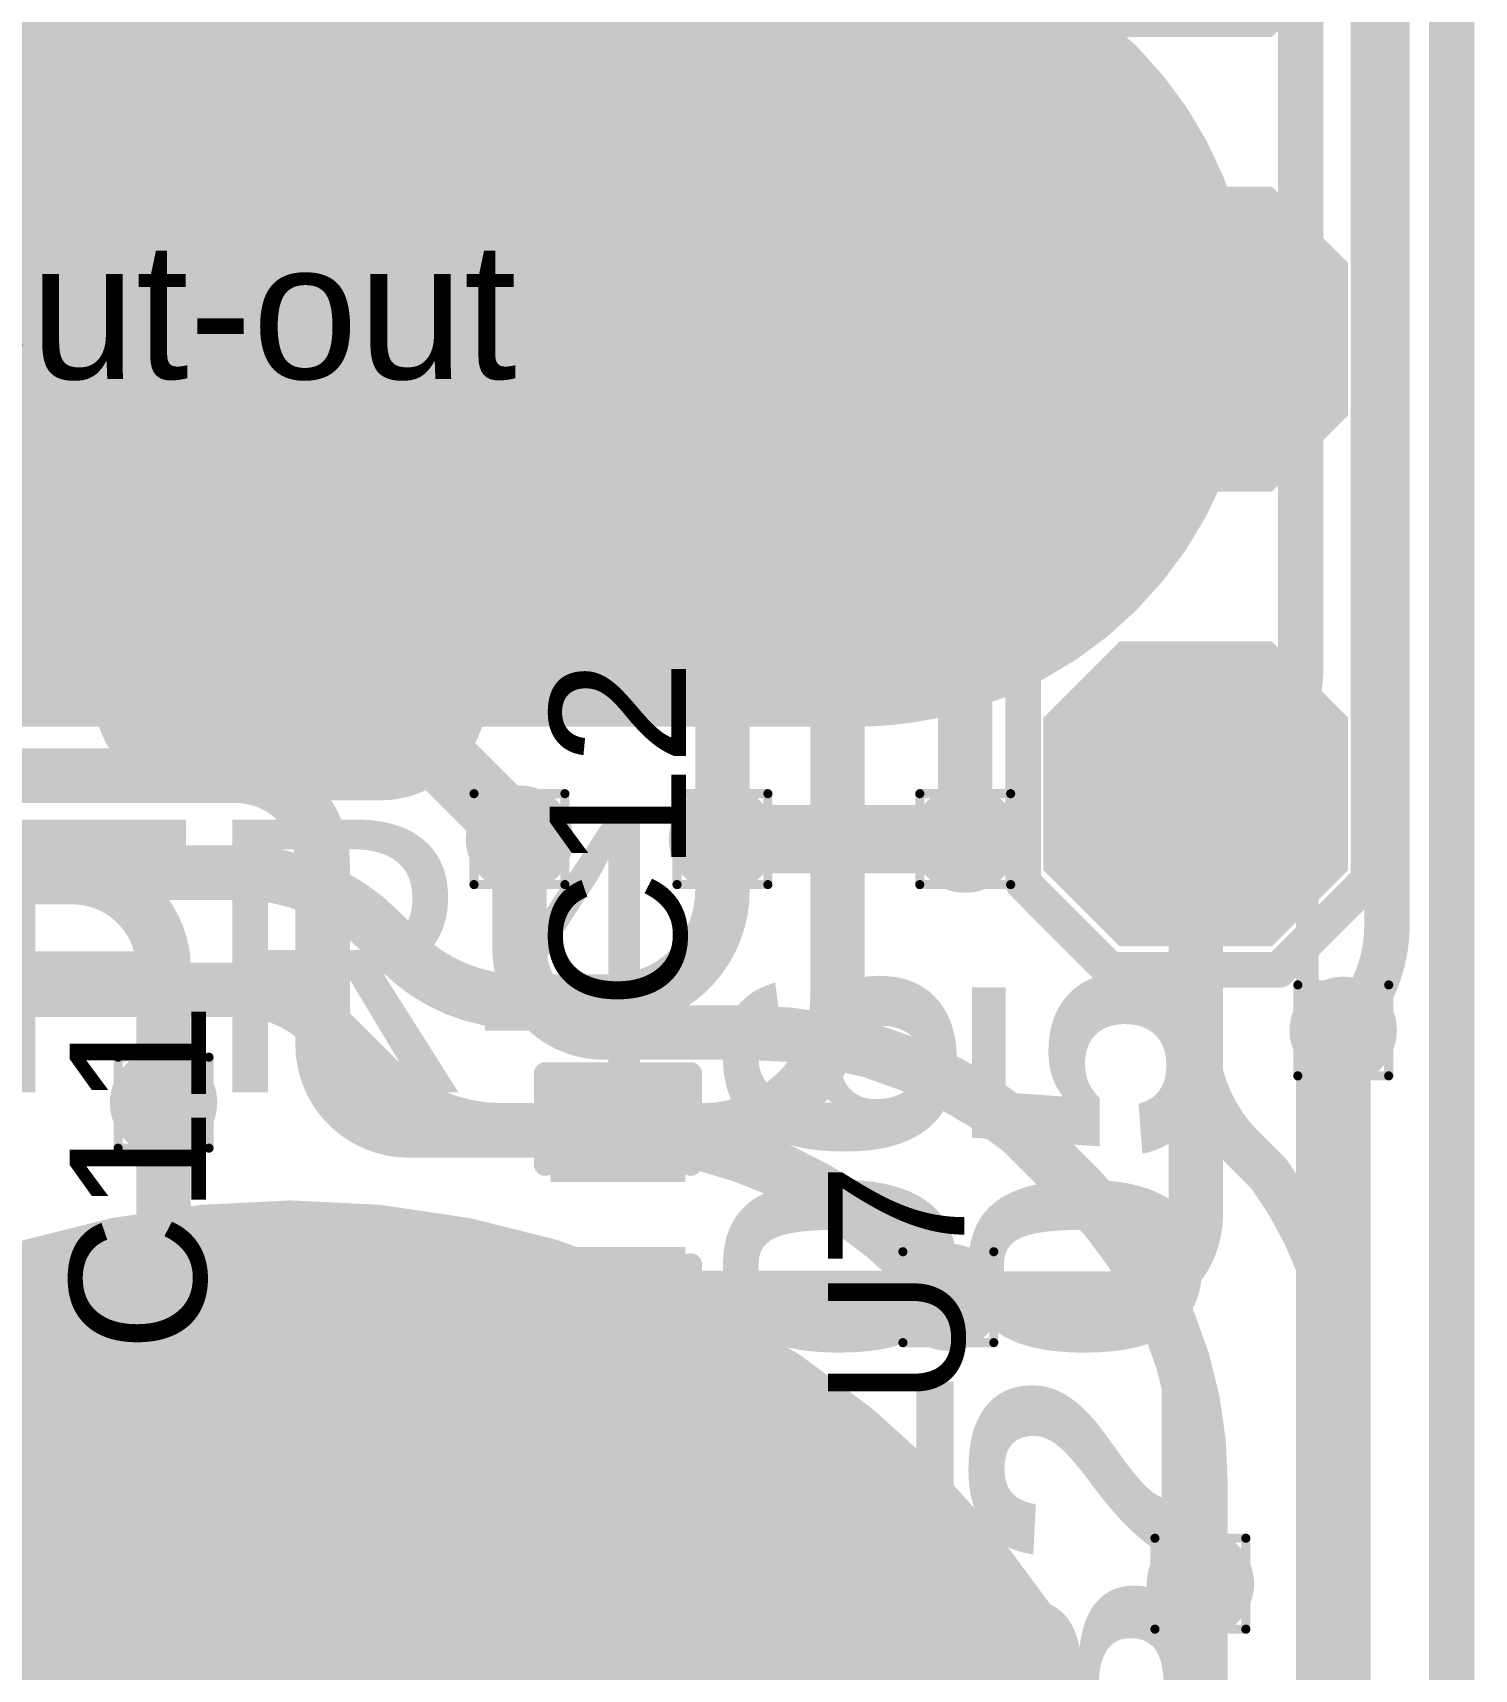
# Model space of a CAD drawing. Header units: inches. Extents: x -17 to 443, y -40 to 218.
# Drawn here: x 184.2 to 192.26, y 6.11 to 15.25 of the extents above; entities that cross this region are included whole.
import ezdxf

# ---------------------------------------------------------------- set-up
doc = ezdxf.new("R2010")
doc.units = ezdxf.units.IN
for name, color, linetype in [('Board Outline', 216, 'Continuous'), ('Bottom Layer', 5, 'Continuous'), ('Bottom Overlay', 54, 'Continuous'), ('Bottom Paste', 16, 'Continuous'), ('Bottom Solder', 6, 'Continuous'), ('Drill Drawing', 1, 'Continuous'), ('Fabrication', 76, 'Continuous'), ('Top Layer', 1, 'Continuous'), ('Top Overlay', 2, 'Continuous'), ('Top Paste', 8, 'Continuous'), ('Top Solder', 216, 'Continuous'), ('Via Holes', 16, 'Continuous')]:
    doc.layers.add(name, color=color, linetype=linetype)
doc.styles.add('Arial', font='', dxfattribs={"height": 0.2})
doc.styles.add('Arial Black_Bold', font='', dxfattribs={"height": 0.2})
doc.styles.get('Arial').set_extended_font_data('Arial')
doc.styles.get('Arial Black_Bold').set_extended_font_data('Arial Black', bold=True)

# ---------------------------------------------------------------- blocks, each defined once
blk = doc.blocks.new('SEMG_PAD_B_22')
at = {"layer": 'Bottom Layer'}
h = blk.add_hatch(color=5, dxfattribs=at)
edge = h.paths.add_edge_path()
edge.add_arc((0, 9.9872), 5, 0, 360)
h = blk.add_hatch(color=5, dxfattribs=at)
edge = h.paths.add_edge_path()
edge.add_arc((-3.15, 0.0128), 2.1, 90, 270)
edge.add_line((-3.15, -2.0872), (3.15, -2.0872))
edge.add_arc((3.15, 0.0128), 2.1, 270, 450)
edge.add_line((3.15, 2.1128), (-3.15, 2.1128))
at = {"layer": 'Bottom Paste'}
h = blk.add_hatch(color=16, dxfattribs=at)
edge = h.paths.add_edge_path()
edge.add_arc((0, 9.9872), 5, 0, 360)
h = blk.add_hatch(color=16, dxfattribs=at)
edge = h.paths.add_edge_path()
edge.add_arc((-3.15, 0.0128), 2.1, 90, 270)
edge.add_line((-3.15, -2.0872), (3.15, -2.0872))
edge.add_arc((3.15, 0.0128), 2.1, 270, 450)
edge.add_line((3.15, 2.1128), (-3.15, 2.1128))
at = {"layer": 'Bottom Solder'}
h = blk.add_hatch(color=6, dxfattribs=at)
edge = h.paths.add_edge_path()
edge.add_arc((0, 9.9872), 5.1016, 0, 360)
h = blk.add_hatch(color=6, dxfattribs=at)
edge = h.paths.add_edge_path()
edge.add_arc((-3.15, 0.0128), 2.2016, 90, 270)
edge.add_line((-3.15, -2.1888), (3.15, -2.1888))
edge.add_arc((3.15, 0.0128), 2.2016, 270, 450)
edge.add_line((3.15, 2.2144), (-3.15, 2.2144))
at = {"layer": 'Bottom Overlay', "const_width": 0.127}
blk.add_lwpolyline([(-5.6832, 10.9657), (-5.6832, -10.9657)], dxfattribs=at)
blk = doc.blocks.new('T____P____SMD_3_P____24')
at = {"layer": 'Top Layer'}
h = blk.add_hatch(color=1, dxfattribs=at)
edge = h.paths.add_edge_path()
edge.add_arc((-0.5, 3.04), 0.5, 90, 180)
edge.add_line((-1, 3.04), (-1, 2.04))
edge.add_arc((-0.5, 2.04), 0.5, 180, 270)
edge.add_line((-0.5, 1.54), (0.5, 1.54))
edge.add_arc((0.5, 2.04), 0.5, 270, 360)
edge.add_line((1, 2.04), (1, 3.04))
edge.add_arc((0.5, 3.04), 0.5, 0, 90)
edge.add_line((0.5, 3.54), (-0.5, 3.54))
h = blk.add_hatch(color=1, dxfattribs=at)
edge = h.paths.add_edge_path()
edge.add_arc((-1, 0), 1, 90, 270)
edge.add_line((-1, -1), (1, -1))
edge.add_arc((1, 0), 1, 270, 450)
edge.add_line((1, 1), (-1, 1))
h = blk.add_hatch(color=1, dxfattribs=at)
edge = h.paths.add_edge_path()
edge.add_arc((-0.5, -2.04), 0.5, 90, 180)
edge.add_line((-1, -2.04), (-1, -3.04))
edge.add_arc((-0.5, -3.04), 0.5, 180, 270)
edge.add_line((-0.5, -3.54), (0.5, -3.54))
edge.add_arc((0.5, -3.04), 0.5, 270, 360)
edge.add_line((1, -3.04), (1, -2.04))
edge.add_arc((0.5, -2.04), 0.5, 0, 90)
edge.add_line((0.5, -1.54), (-0.5, -1.54))
at = {"layer": 'Top Paste'}
h = blk.add_hatch(color=8, dxfattribs=at)
edge = h.paths.add_edge_path()
edge.add_arc((-0.5, 3.04), 0.5, 90, 180)
edge.add_line((-1, 3.04), (-1, 2.04))
edge.add_arc((-0.5, 2.04), 0.5, 180, 270)
edge.add_line((-0.5, 1.54), (0.5, 1.54))
edge.add_arc((0.5, 2.04), 0.5, 270, 360)
edge.add_line((1, 2.04), (1, 3.04))
edge.add_arc((0.5, 3.04), 0.5, 0, 90)
edge.add_line((0.5, 3.54), (-0.5, 3.54))
h = blk.add_hatch(color=8, dxfattribs=at)
edge = h.paths.add_edge_path()
edge.add_arc((-1, 0), 1, 90, 270)
edge.add_line((-1, -1), (1, -1))
edge.add_arc((1, 0), 1, 270, 450)
edge.add_line((1, 1), (-1, 1))
h = blk.add_hatch(color=8, dxfattribs=at)
edge = h.paths.add_edge_path()
edge.add_arc((-0.5, -2.04), 0.5, 90, 180)
edge.add_line((-1, -2.04), (-1, -3.04))
edge.add_arc((-0.5, -3.04), 0.5, 180, 270)
edge.add_line((-0.5, -3.54), (0.5, -3.54))
edge.add_arc((0.5, -3.04), 0.5, 270, 360)
edge.add_line((1, -3.04), (1, -2.04))
edge.add_arc((0.5, -2.04), 0.5, 0, 90)
edge.add_line((0.5, -1.54), (-0.5, -1.54))
at = {"layer": 'Top Solder'}
h = blk.add_hatch(color=216, dxfattribs=at)
edge = h.paths.add_edge_path()
edge.add_arc((-0.5, 3.04), 0.6016, 90, 180)
edge.add_line((-1.1016, 3.04), (-1.1016, 2.04))
edge.add_arc((-0.5, 2.04), 0.6016, 180, 270)
edge.add_line((-0.5, 1.4384), (0.5, 1.4384))
edge.add_arc((0.5, 2.04), 0.6016, 270, 360)
edge.add_line((1.1016, 2.04), (1.1016, 3.04))
edge.add_arc((0.5, 3.04), 0.6016, 0, 90)
edge.add_line((0.5, 3.6416), (-0.5, 3.6416))
h = blk.add_hatch(color=216, dxfattribs=at)
edge = h.paths.add_edge_path()
edge.add_arc((-1, 0), 1.1016, 90, 270)
edge.add_line((-1, -1.1016), (1, -1.1016))
edge.add_arc((1, 0), 1.1016, 270, 450)
edge.add_line((1, 1.1016), (-1, 1.1016))
h = blk.add_hatch(color=216, dxfattribs=at)
edge = h.paths.add_edge_path()
edge.add_arc((-0.5, -2.04), 0.6016, 90, 180)
edge.add_line((-1.1016, -2.04), (-1.1016, -3.04))
edge.add_arc((-0.5, -3.04), 0.6016, 180, 270)
edge.add_line((-0.5, -3.6416), (0.5, -3.6416))
edge.add_arc((0.5, -3.04), 0.6016, 270, 360)
edge.add_line((1.1016, -3.04), (1.1016, -2.04))
edge.add_arc((0.5, -2.04), 0.6016, 0, 90)
edge.add_line((0.5, -1.4384), (-0.5, -1.4384))
blk = doc.blocks.new('SOIC_8_82')
at = {"layer": 'Top Layer'}
for points in [[(-1.925, 2.205), (-1.925, 1.605), (-3.475, 1.605), (-3.475, 2.205)], [(3.475, 2.205), (3.475, 1.605), (1.925, 1.605), (1.925, 2.205)], [(-1.925, 0.935), (-1.925, 0.335), (-3.475, 0.335), (-3.475, 0.935)], [(3.475, 0.935), (3.475, 0.335), (1.925, 0.335), (1.925, 0.935)], [(-1.925, -0.335), (-1.925, -0.935), (-3.475, -0.935), (-3.475, -0.335)], [(3.475, -0.335), (3.475, -0.935), (1.925, -0.935), (1.925, -0.335)], [(-1.925, -1.605), (-1.925, -2.205), (-3.475, -2.205), (-3.475, -1.605)], [(3.475, -1.605), (3.475, -2.205), (1.925, -2.205), (1.925, -1.605)]]:
    blk.add_hatch(color=1, dxfattribs=at).paths.add_polyline_path(points)
at = {"layer": 'Top Overlay'}
blk.add_hatch(color=2, dxfattribs=at).paths.add_polyline_path([(-1.8288, 1.5748), (-1.4986, 1.5748), (-1.4986, 2.2352), (-1.8288, 2.2352)])
at = {"layer": 'Top Paste'}
for points in [[(-1.925, 2.205), (-1.925, 1.605), (-3.475, 1.605), (-3.475, 2.205)], [(3.475, 2.205), (3.475, 1.605), (1.925, 1.605), (1.925, 2.205)], [(-1.925, 0.935), (-1.925, 0.335), (-3.475, 0.335), (-3.475, 0.935)], [(3.475, 0.935), (3.475, 0.335), (1.925, 0.335), (1.925, 0.935)], [(-1.925, -0.335), (-1.925, -0.935), (-3.475, -0.935), (-3.475, -0.335)], [(3.475, -0.335), (3.475, -0.935), (1.925, -0.935), (1.925, -0.335)], [(-1.925, -1.605), (-1.925, -2.205), (-3.475, -2.205), (-3.475, -1.605)], [(3.475, -1.605), (3.475, -2.205), (1.925, -2.205), (1.925, -1.605)]]:
    blk.add_hatch(color=8, dxfattribs=at).paths.add_polyline_path(points)
at = {"layer": 'Top Solder'}
for points in [[(-1.8234, 2.3066), (-1.8234, 1.5034), (-3.5766, 1.5034), (-3.5766, 2.3066)], [(3.5766, 2.3066), (3.5766, 1.5034), (1.8234, 1.5034), (1.8234, 2.3066)], [(-1.8234, 1.0366), (-1.8234, 0.2334), (-3.5766, 0.2334), (-3.5766, 1.0366)], [(3.5766, 1.0366), (3.5766, 0.2334), (1.8234, 0.2334), (1.8234, 1.0366)], [(-1.8234, -0.2334), (-1.8234, -1.0366), (-3.5766, -1.0366), (-3.5766, -0.2334)], [(3.5766, -0.2334), (3.5766, -1.0366), (1.8234, -1.0366), (1.8234, -0.2334)], [(-1.8234, -1.5034), (-1.8234, -2.3066), (-3.5766, -2.3066), (-3.5766, -1.5034)], [(3.5766, -1.5034), (3.5766, -2.3066), (1.8234, -2.3066), (1.8234, -1.5034)]]:
    blk.add_hatch(color=216, dxfattribs=at).paths.add_polyline_path(points)
at = {"layer": 'Top Overlay', "const_width": 0.127}
for points in [[(-1.9906, 2.4892), (-1.9906, 2.3114)], [(-1.9906, 2.4892), (1.9906, 2.4892)], [(1.9906, 2.4892), (1.9906, 2.3114)], [(-3.7592, 2.032), (-3.6322, 1.905)], [(-3.7592, 2.032), (-3.7592, 1.778)], [(-3.6322, 1.905), (-3.7592, 1.778)], [(-1.9906, -2.3114), (-1.9906, -2.4892)], [(1.9906, -2.3114), (1.9906, -2.4892)], [(1.9906, -2.4892), (-1.9906, -2.4892)]]:
    blk.add_lwpolyline(points, dxfattribs=at)
at = {"layer": 'Top Overlay', "const_width": 0.0635}
for points in [[(-2.0223, 2.4892, 1), (-1.9588, 2.4892, 1)], [(-2.0223, 2.4892, 1), (-1.9588, 2.4892, 1)], [(1.9588, 2.4892, 1), (2.0223, 2.4892, 1)], [(1.9588, 2.4892, 1), (2.0223, 2.4892, 1)], [(-2.0223, 2.3114, 1), (-1.9588, 2.3114, 1)], [(1.9588, 2.3114, 1), (2.0223, 2.3114, 1)], [(-3.791, 2.032, 1), (-3.7275, 2.032, 1)], [(-3.791, 2.032, 1), (-3.7275, 2.032, 1)], [(-3.6639, 1.905, 1), (-3.6004, 1.905, 1)], [(-3.6639, 1.905, 1), (-3.6004, 1.905, 1)], [(-3.791, 1.778, 1), (-3.7275, 1.778, 1)], [(-3.791, 1.778, 1), (-3.7275, 1.778, 1)], [(-2.0223, -2.3114, 1), (-1.9588, -2.3114, 1)], [(1.9588, -2.3114, 1), (2.0223, -2.3114, 1)], [(-2.0224, -2.4892, 1), (-1.9589, -2.4892, 1)], [(-2.0224, -2.4892, 1), (-1.9589, -2.4892, 1)], [(1.9588, -2.4892, 1), (2.0223, -2.4892, 1)], [(1.9588, -2.4892, 1), (2.0223, -2.4892, 1)]]:
    blk.add_lwpolyline(points, format="xyb", close=True, dxfattribs=at)
blk = doc.blocks.new('4_P___SMD_W____CON__216')
at = {"layer": 'Top Layer'}
for points in [[(5.455, 0.75), (4.705, 0.75), (4.33, 0.375), (4.33, -0.375), (4.705, -0.75), (5.455, -0.75), (5.83, -0.375), (5.83, 0.375)], [(7.995, 0.75), (7.245, 0.75), (6.87, 0.375), (6.87, -0.375), (7.245, -0.75), (7.995, -0.75), (8.37, -0.375), (8.37, 0.375)]]:
    blk.add_hatch(color=1, dxfattribs=at).paths.add_polyline_path(points)
at = {"layer": 'Top Paste'}
for points in [[(5.455, 0.75), (4.705, 0.75), (4.33, 0.375), (4.33, -0.375), (4.705, -0.75), (5.455, -0.75), (5.83, -0.375), (5.83, 0.375)], [(7.995, 0.75), (7.245, 0.75), (6.87, 0.375), (6.87, -0.375), (7.245, -0.75), (7.995, -0.75), (8.37, -0.375), (8.37, 0.375)]]:
    blk.add_hatch(color=8, dxfattribs=at).paths.add_polyline_path(points)
at = {"layer": 'Top Solder'}
for points in [[(2.9658, 0.8516), (2.1142, 0.8516), (1.6884, 0.4258), (1.6884, -0.4258), (2.1142, -0.8516), (2.9658, -0.8516), (3.3916, -0.4258), (3.3916, 0.4258)], [(5.5058, 0.8516), (4.6542, 0.8516), (4.2284, 0.4258), (4.2284, -0.4258), (4.6542, -0.8516), (5.5058, -0.8516), (5.9316, -0.4258), (5.9316, 0.4258)], [(8.0458, 0.8516), (7.1942, 0.8516), (6.7684, 0.4258), (6.7684, -0.4258), (7.1942, -0.8516), (8.0458, -0.8516), (8.4716, -0.4258), (8.4716, 0.4258)]]:
    blk.add_hatch(color=216, dxfattribs=at).paths.add_polyline_path(points)
at = {"layer": 'Top Overlay', "const_width": 0.2}
for points in [[(-0.3797, 0.9652), (8.102, 0.9652)], [(8.603, 0.4642), (8.102, 0.9652)], [(8.603, -0.4787), (8.603, 0.4642)], [(8.1165, -0.9652), (8.603, -0.4787)], [(8.1165, -0.9652), (-0.491, -0.9652)]]:
    blk.add_lwpolyline(points, dxfattribs=at)
at = {"layer": 'Top Overlay', "const_width": 0.1}
for points in [[(8.052, 0.9652, 1), (8.152, 0.9652, 1)], [(8.052, 0.9652, 1), (8.152, 0.9652, 1)], [(8.553, 0.4642, 1), (8.653, 0.4642, 1)], [(8.553, 0.4642, 1), (8.653, 0.4642, 1)], [(8.553, -0.4787, 1), (8.653, -0.4787, 1)], [(8.553, -0.4787, 1), (8.653, -0.4787, 1)], [(8.0665, -0.9652, 1), (8.1665, -0.9652, 1)], [(8.0665, -0.9652, 1), (8.1665, -0.9652, 1)]]:
    blk.add_lwpolyline(points, format="xyb", close=True, dxfattribs=at)
blk = doc.blocks.new('C___0402_252')
at = {"layer": 'Top Layer'}
for points in [[(-0.6985, -0.3175), (-0.6985, 0.3175), (-0.2413, 0.3175), (-0.2413, -0.3175)], [(0.2413, -0.3175), (0.2413, 0.3175), (0.6985, 0.3175), (0.6985, -0.3175)]]:
    blk.add_hatch(color=1, dxfattribs=at).paths.add_polyline_path(points)
at = {"layer": 'Top Paste'}
for points in [[(-0.6985, -0.3175), (-0.6985, 0.3175), (-0.2413, 0.3175), (-0.2413, -0.3175)], [(0.2413, -0.3175), (0.2413, 0.3175), (0.6985, 0.3175), (0.6985, -0.3175)]]:
    blk.add_hatch(color=8, dxfattribs=at).paths.add_polyline_path(points)
at = {"layer": 'Top Solder'}
for points in [[(-0.7585, -0.3775), (-0.7585, 0.3775), (-0.1813, 0.3775), (-0.1813, -0.3775)], [(0.1813, -0.3775), (0.1813, 0.3775), (0.7585, 0.3775), (0.7585, -0.3775)]]:
    blk.add_hatch(color=216, dxfattribs=at).paths.add_polyline_path(points)
at = {"layer": 'Top Overlay', "const_width": 0.127}
for points in [[(-0.7874, 0.4064), (-0.7874, -0.4064)], [(-0.7874, 0.4064), (-0.2794, 0.4064)], [(0.2794, 0.4064), (0.7874, 0.4064)], [(0.7874, 0.4064), (0.7874, -0.4064)], [(-0.7874, -0.4064), (-0.2794, -0.4064)], [(0.2794, -0.4064), (0.7874, -0.4064)]]:
    blk.add_lwpolyline(points, dxfattribs=at)
at = {"layer": 'Top Overlay', "const_width": 0.0635}
for points in [[(-0.8191, 0.4064, 1), (-0.7556, 0.4064, 1)], [(-0.8191, 0.4064, 1), (-0.7556, 0.4064, 1)], [(-0.3111, 0.4064, 1), (-0.2477, 0.4064, 1)], [(0.2477, 0.4064, 1), (0.3111, 0.4064, 1)], [(0.7556, 0.4064, 1), (0.8191, 0.4064, 1)], [(0.7556, 0.4064, 1), (0.8191, 0.4064, 1)], [(-0.8191, -0.4064, 1), (-0.7556, -0.4064, 1)], [(-0.8191, -0.4064, 1), (-0.7556, -0.4064, 1)], [(-0.3111, -0.4064, 1), (-0.2477, -0.4064, 1)], [(0.2477, -0.4064, 1), (0.3111, -0.4064, 1)], [(0.7556, -0.4064, 1), (0.8191, -0.4064, 1)], [(0.7556, -0.4064, 1), (0.8191, -0.4064, 1)]]:
    blk.add_lwpolyline(points, format="xyb", close=True, dxfattribs=at)

msp = doc.modelspace()

# ---------------------------------------------------------------- hatches: boundary and pattern name
at = {"layer": 'Bottom Layer'}
h = msp.add_hatch(color=5, dxfattribs=at)
edge = h.paths.add_edge_path()
edge.add_arc((186.9245, 10.747), 0.3, 0, 360)
h = msp.add_hatch(color=5, dxfattribs=at)
edge = h.paths.add_edge_path()
edge.add_arc((188.0592, 10.747), 0.3, 0, 360)
h = msp.add_hatch(color=5, dxfattribs=at)
edge = h.paths.add_edge_path()
edge.add_arc((189.4162, 10.747), 0.3, 0, 360)
h = msp.add_hatch(color=5, dxfattribs=at)
edge = h.paths.add_edge_path()
edge.add_arc((191.5293, 9.6787), 0.3, 0, 360)
h = msp.add_hatch(color=5, dxfattribs=at)
edge = h.paths.add_edge_path()
edge.add_arc((184.935, 9.2747), 0.3, 0, 360)
h = msp.add_hatch(color=5, dxfattribs=at)
edge = h.paths.add_edge_path()
edge.add_arc((189.3219, 8.1881), 0.3, 0, 360)
h = msp.add_hatch(color=5, dxfattribs=at)
edge = h.paths.add_edge_path()
edge.add_arc((190.7308, 6.5875), 0.3, 0, 360)
at = {"layer": 'Top Layer'}
h = msp.add_hatch(color=1, dxfattribs=at)
edge = h.paths.add_edge_path()
edge.add_arc((186.9245, 10.747), 0.3, 0, 360)
h = msp.add_hatch(color=1, dxfattribs=at)
edge = h.paths.add_edge_path()
edge.add_arc((188.0592, 10.747), 0.3, 0, 360)
h = msp.add_hatch(color=1, dxfattribs=at)
edge = h.paths.add_edge_path()
edge.add_arc((189.4162, 10.747), 0.3, 0, 360)
h = msp.add_hatch(color=1, dxfattribs=at)
edge = h.paths.add_edge_path()
edge.add_arc((191.5293, 9.6787), 0.3, 0, 360)
h = msp.add_hatch(color=1, dxfattribs=at)
edge = h.paths.add_edge_path()
edge.add_arc((184.935, 9.2747), 0.3, 0, 360)
h = msp.add_hatch(color=1, dxfattribs=at)
edge = h.paths.add_edge_path()
edge.add_arc((189.3219, 8.1881), 0.3, 0, 360)
h = msp.add_hatch(color=1, dxfattribs=at)
edge = h.paths.add_edge_path()
edge.add_arc((190.7308, 6.5875), 0.3, 0, 360)
at = {"layer": 'Via Holes'}
h = msp.add_hatch(color=7, dxfattribs=at)
edge = h.paths.add_edge_path()
edge.add_arc((186.9245, 10.747), 0.15, 0, 360)
h = msp.add_hatch(color=7, dxfattribs=at)
edge = h.paths.add_edge_path()
edge.add_arc((188.0592, 10.747), 0.15, 0, 360)
h = msp.add_hatch(color=7, dxfattribs=at)
edge = h.paths.add_edge_path()
edge.add_arc((189.4162, 10.747), 0.15, 0, 360)
h = msp.add_hatch(color=7, dxfattribs=at)
edge = h.paths.add_edge_path()
edge.add_arc((191.5293, 9.6787), 0.15, 0, 360)
h = msp.add_hatch(color=7, dxfattribs=at)
edge = h.paths.add_edge_path()
edge.add_arc((184.935, 9.2747), 0.15, 0, 360)
h = msp.add_hatch(color=7, dxfattribs=at)
edge = h.paths.add_edge_path()
edge.add_arc((189.3219, 8.1881), 0.15, 0, 360)
h = msp.add_hatch(color=7, dxfattribs=at)
edge = h.paths.add_edge_path()
edge.add_arc((190.7308, 6.5875), 0.15, 0, 360)

# ---------------------------------------------------------------- linework, layer by layer
at = {"layer": 'Board Outline', "const_width": 0.127}
msp.add_lwpolyline([(192.1347, 24.5041), (192.1347, 2.6483)], dxfattribs=at)
at = {"layer": 'Bottom Layer'}
for points, const_width in [([(191.7741, 10.2695), (191.7741, 23.137)], 0.254), ([(191.2915, 11.6948), (191.2915, 16.9993)], 0.254), ([(190.9432, 11.0943), (191.1131, 11.2641)], 0.254), ([(181.5797, 11.1017), (185.3366, 11.1017)], 0.3048), ([(190.943, 11.0941), (190.9432, 11.0943)], 0.254), ([(186.9245, 10.1383), (186.9245, 10.747)], 0.3048), ([(188.0592, 10.747), (189.4162, 10.747)], 0.381), ([(185.824, 9.5992), (185.824, 10.6143)], 0.3048), ([(180.148, 10.5351), (184.4248, 10.5351)], 0.3048), ([(190.7049, 9.6544), (190.7049, 10.5188)], 0.254), ([(184.935, 9.2747), (184.935, 10.0249)], 0.3048), ([(187.3962, 9.6666), (188.1888, 9.6666)], 0.3048), ([(190.7049, 9.6527), (190.7049, 9.6544)], 0.254), ([(186.3031, 9.1201), (187.3378, 9.1201)], 0.3048), ([(189.7284, 9.1201), (189.7284, 9.1201)], 0.3048), ([(189.7284, 9.1201), (190.0556, 8.7929)], 0.3048), ([(190.9646, 9.0255), (190.9658, 9.0243)], 0.254), ([(190.9658, 9.0243), (191.1131, 8.8771)], 0.254), ([(189.1339, 8.3762), (189.3219, 8.1881)], 0.3048), ([(191.5293, 2.2762), (191.5293, 7.6106)], 0.254), ([(190.7308, 6.5875), (190.7308, 7.1629)], 0.3048)]:
    msp.add_lwpolyline(points, dxfattribs=dict(at, const_width=const_width))
for points, const_width in [([(191.2915, 11.6948, -0.19891), (191.1131, 11.2641)], 0.254), ([(185.3366, 11.1017, -0.414214), (185.824, 10.6143)], 0.3048), ([(190.7049, 10.5188, -0.198825), (190.943, 11.0941)], 0.254), ([(190.943, 11.0941, -0.000084), (190.9432, 11.0943)], 0.254), ([(184.4248, 10.5351, -0.414214), (184.935, 10.0249)], 0.3048), ([(191.7741, 10.2695, -0.104276), (191.7029, 9.9322)], 0.254), ([(187.3962, 9.6666, -0.414214), (186.9245, 10.1383)], 0.3048), ([(191.7029, 9.9322, -0.092714), (191.5293, 9.6787)], 0.254), ([(188.1888, 9.6666, -0.17222), (189.7284, 9.1201)], 0.3048), ([(186.3031, 9.1201, -0.414214), (185.824, 9.5992)], 0.3048), ([(190.9646, 9.0255, -0.198913), (190.7049, 9.6527)], 0.254), ([(187.3378, 9.1201, -0.061142), (187.9521, 9.0447)], 0.3048), ([(187.9521, 9.0447, -0.136115), (189.1339, 8.3762)], 0.3048), ([(191.1131, 8.8771, -0.160121), (191.5293, 7.6106)], 0.254), ([(190.0556, 8.7929, -0.198912), (190.7308, 7.1629)], 0.3048)]:
    msp.add_lwpolyline(points, format="xyb", dxfattribs=dict(at, const_width=const_width))
for points, const_width in [([(191.228, 11.6948, 1), (191.355, 11.6948, 1)], 0.127), ([(191.228, 11.6948, 1), (191.355, 11.6948, 1)], 0.127), ([(191.0496, 11.2641, 1), (191.1766, 11.2641, 1)], 0.127), ([(191.0496, 11.2641, 1), (191.1766, 11.2641, 1)], 0.127), ([(185.2604, 11.1017, 1), (185.4128, 11.1017, 1)], 0.1524), ([(185.2604, 11.1017, 1), (185.4128, 11.1017, 1)], 0.1524), ([(190.8795, 11.0941, 1), (191.0065, 11.0941, 1)], 0.127), ([(190.8795, 11.0941, 1), (191.0065, 11.0941, 1)], 0.127), ([(190.8795, 11.0941, 1), (191.0065, 11.0941, 1)], 0.127), ([(190.8797, 11.0943, 1), (191.0067, 11.0943, 1)], 0.127), ([(190.8797, 11.0943, 1), (191.0067, 11.0943, 1)], 0.127), ([(190.8797, 11.0943, 1), (191.0067, 11.0943, 1)], 0.127), ([(186.8483, 10.747, 1), (187.0007, 10.747, 1)], 0.1524), ([(187.964, 10.747, 1), (188.1545, 10.747, 1)], 0.1905), ([(189.321, 10.747, 1), (189.5115, 10.747, 1)], 0.1905), ([(185.7478, 10.6143, 1), (185.9002, 10.6143, 1)], 0.1524), ([(185.7478, 10.6143, 1), (185.9002, 10.6143, 1)], 0.1524), ([(184.3486, 10.5351, 1), (184.501, 10.5351, 1)], 0.1524), ([(184.3486, 10.5351, 1), (184.501, 10.5351, 1)], 0.1524), ([(190.6414, 10.5188, 1), (190.7684, 10.5188, 1)], 0.127), ([(190.6414, 10.5188, 1), (190.7684, 10.5188, 1)], 0.127), ([(191.7106, 10.2695, 1), (191.8376, 10.2695, 1)], 0.127), ([(191.7106, 10.2695, 1), (191.8376, 10.2695, 1)], 0.127), ([(186.8483, 10.1383, 1), (187.0007, 10.1383, 1)], 0.1524), ([(186.8483, 10.1383, 1), (187.0007, 10.1383, 1)], 0.1524), ([(184.8588, 10.0249, 1), (185.0112, 10.0249, 1)], 0.1524), ([(184.8588, 10.0249, 1), (185.0112, 10.0249, 1)], 0.1524), ([(191.6394, 9.9322, 1), (191.7664, 9.9322, 1)], 0.127), ([(191.6394, 9.9322, 1), (191.7664, 9.9322, 1)], 0.127), ([(187.32, 9.6666, 1), (187.4724, 9.6666, 1)], 0.1524), ([(187.32, 9.6666, 1), (187.4724, 9.6666, 1)], 0.1524), ([(188.1126, 9.6666, 1), (188.265, 9.6666, 1)], 0.1524), ([(188.1126, 9.6666, 1), (188.265, 9.6666, 1)], 0.1524), ([(191.4658, 9.6787, 1), (191.5928, 9.6787, 1)], 0.127), ([(185.7478, 9.5992, 1), (185.9002, 9.5992, 1)], 0.1524), ([(185.7478, 9.5992, 1), (185.9002, 9.5992, 1)], 0.1524), ([(190.6414, 9.6544, 1), (190.7684, 9.6544, 1)], 0.127), ([(190.6414, 9.6544, 1), (190.7684, 9.6544, 1)], 0.127), ([(190.6414, 9.6527, 1), (190.7684, 9.6527, 1)], 0.127), ([(190.6414, 9.6527, 1), (190.7684, 9.6527, 1)], 0.127), ([(184.8588, 9.2747, 1), (185.0112, 9.2747, 1)], 0.1524), ([(186.2269, 9.1201, 1), (186.3793, 9.1201, 1)], 0.1524), ([(186.2269, 9.1201, 1), (186.3793, 9.1201, 1)], 0.1524), ([(187.2616, 9.1201, 1), (187.414, 9.1201, 1)], 0.1524), ([(187.2616, 9.1201, 1), (187.414, 9.1201, 1)], 0.1524), ([(189.6522, 9.1201, 1), (189.8046, 9.1201, 1)], 0.1524), ([(189.6522, 9.1201, 1), (189.8046, 9.1201, 1)], 0.1524), ([(189.6522, 9.1201, 1), (189.8046, 9.1201, 1)], 0.1524), ([(189.6522, 9.1201, 1), (189.8046, 9.1201, 1)], 0.1524), ([(187.8759, 9.0447, 1), (188.0283, 9.0447, 1)], 0.1524), ([(187.8759, 9.0447, 1), (188.0283, 9.0447, 1)], 0.1524), ([(190.9011, 9.0255, 1), (191.0281, 9.0255, 1)], 0.127), ([(190.9011, 9.0255, 1), (191.0281, 9.0255, 1)], 0.127), ([(190.9023, 9.0243, 1), (191.0293, 9.0243, 1)], 0.127), ([(190.9023, 9.0243, 1), (191.0293, 9.0243, 1)], 0.127), ([(191.0496, 8.8771, 1), (191.1766, 8.8771, 1)], 0.127), ([(191.0496, 8.8771, 1), (191.1766, 8.8771, 1)], 0.127), ([(189.9794, 8.7929, 1), (190.1318, 8.7929, 1)], 0.1524), ([(189.9794, 8.7929, 1), (190.1318, 8.7929, 1)], 0.1524), ([(189.0577, 8.3762, 1), (189.2101, 8.3762, 1)], 0.1524), ([(189.0577, 8.3762, 1), (189.2101, 8.3762, 1)], 0.1524), ([(189.2457, 8.1881, 1), (189.3981, 8.1881, 1)], 0.1524), ([(191.4658, 7.6106, 1), (191.5928, 7.6106, 1)], 0.127), ([(191.4658, 7.6106, 1), (191.5928, 7.6106, 1)], 0.127), ([(190.6546, 7.1629, 1), (190.807, 7.1629, 1)], 0.1524), ([(190.6546, 7.1629, 1), (190.807, 7.1629, 1)], 0.1524), ([(190.6546, 6.5875, 1), (190.807, 6.5875, 1)], 0.1524)]:
    msp.add_lwpolyline(points, format="xyb", close=True, dxfattribs=dict(at, const_width=const_width))
at = {"layer": 'Drill Drawing', "const_width": 0.0508}
for points in [[(186.6705, 11.001), (187.1785, 11.001)], [(186.6705, 10.493), (186.6705, 11.001)], [(187.1785, 10.493), (187.1785, 11.001)], [(187.8052, 11.001), (188.3132, 11.001)], [(187.8052, 10.493), (187.8052, 11.001)], [(188.3132, 10.493), (188.3132, 11.001)], [(189.1622, 11.001), (189.6702, 11.001)], [(189.1622, 10.493), (189.1622, 11.001)], [(189.6702, 10.493), (189.6702, 11.001)], [(186.6705, 10.493), (187.1785, 10.493)], [(187.8052, 10.493), (188.3132, 10.493)], [(189.1622, 10.493), (189.6702, 10.493)], [(191.2753, 9.9327), (191.7833, 9.9327)], [(191.2753, 9.4247), (191.2753, 9.9327)], [(191.7833, 9.4247), (191.7833, 9.9327)], [(184.681, 9.5287), (185.189, 9.5287)], [(184.681, 9.0207), (184.681, 9.5287)], [(185.189, 9.0207), (185.189, 9.5287)], [(191.2753, 9.4247), (191.7833, 9.4247)], [(184.681, 9.0207), (185.189, 9.0207)], [(189.0679, 8.4421), (189.5759, 8.4421)], [(189.0679, 7.9341), (189.0679, 8.4421)], [(189.5759, 7.9341), (189.5759, 8.4421)], [(189.0679, 7.9341), (189.5759, 7.9341)], [(190.4768, 6.8415), (190.9848, 6.8415)], [(190.4768, 6.3335), (190.4768, 6.8415)], [(190.9848, 6.3335), (190.9848, 6.8415)], [(190.4768, 6.3335), (190.9848, 6.3335)]]:
    msp.add_lwpolyline(points, dxfattribs=at)
at = {"layer": 'Drill Drawing', "const_width": 0.0254}
for points in [[(186.6578, 11.001, 1), (186.6832, 11.001, 1)], [(186.6578, 11.001, 1), (186.6832, 11.001, 1)], [(187.1658, 11.001, 1), (187.1912, 11.001, 1)], [(187.1658, 11.001, 1), (187.1912, 11.001, 1)], [(187.7925, 11.001, 1), (187.8179, 11.001, 1)], [(187.7925, 11.001, 1), (187.8179, 11.001, 1)], [(188.3005, 11.001, 1), (188.3259, 11.001, 1)], [(188.3005, 11.001, 1), (188.3259, 11.001, 1)], [(189.1495, 11.001, 1), (189.1749, 11.001, 1)], [(189.1495, 11.001, 1), (189.1749, 11.001, 1)], [(189.6575, 11.001, 1), (189.6829, 11.001, 1)], [(189.6575, 11.001, 1), (189.6829, 11.001, 1)], [(186.6578, 10.493, 1), (186.6832, 10.493, 1)], [(186.6578, 10.493, 1), (186.6832, 10.493, 1)], [(187.1658, 10.493, 1), (187.1912, 10.493, 1)], [(187.1658, 10.493, 1), (187.1912, 10.493, 1)], [(187.7925, 10.493, 1), (187.8179, 10.493, 1)], [(187.7925, 10.493, 1), (187.8179, 10.493, 1)], [(188.3005, 10.493, 1), (188.3259, 10.493, 1)], [(188.3005, 10.493, 1), (188.3259, 10.493, 1)], [(189.1495, 10.493, 1), (189.1749, 10.493, 1)], [(189.1495, 10.493, 1), (189.1749, 10.493, 1)], [(189.6575, 10.493, 1), (189.6829, 10.493, 1)], [(189.6575, 10.493, 1), (189.6829, 10.493, 1)], [(191.2626, 9.9327, 1), (191.288, 9.9327, 1)], [(191.2626, 9.9327, 1), (191.288, 9.9327, 1)], [(191.7706, 9.9327, 1), (191.796, 9.9327, 1)], [(191.7706, 9.9327, 1), (191.796, 9.9327, 1)], [(184.6683, 9.5287, 1), (184.6937, 9.5287, 1)], [(184.6683, 9.5287, 1), (184.6937, 9.5287, 1)], [(185.1763, 9.5287, 1), (185.2017, 9.5287, 1)], [(185.1763, 9.5287, 1), (185.2017, 9.5287, 1)], [(191.2626, 9.4247, 1), (191.288, 9.4247, 1)], [(191.2626, 9.4247, 1), (191.288, 9.4247, 1)], [(191.7706, 9.4247, 1), (191.796, 9.4247, 1)], [(191.7706, 9.4247, 1), (191.796, 9.4247, 1)], [(184.6683, 9.0207, 1), (184.6937, 9.0207, 1)], [(184.6683, 9.0207, 1), (184.6937, 9.0207, 1)], [(185.1763, 9.0207, 1), (185.2017, 9.0207, 1)], [(185.1763, 9.0207, 1), (185.2017, 9.0207, 1)], [(189.0552, 8.4421, 1), (189.0806, 8.4421, 1)], [(189.0552, 8.4421, 1), (189.0806, 8.4421, 1)], [(189.5632, 8.4421, 1), (189.5886, 8.4421, 1)], [(189.5632, 8.4421, 1), (189.5886, 8.4421, 1)], [(189.0552, 7.9341, 1), (189.0806, 7.9341, 1)], [(189.0552, 7.9341, 1), (189.0806, 7.9341, 1)], [(189.5632, 7.9341, 1), (189.5886, 7.9341, 1)], [(189.5632, 7.9341, 1), (189.5886, 7.9341, 1)], [(190.4641, 6.8415, 1), (190.4895, 6.8415, 1)], [(190.4641, 6.8415, 1), (190.4895, 6.8415, 1)], [(190.9721, 6.8415, 1), (190.9975, 6.8415, 1)], [(190.9721, 6.8415, 1), (190.9975, 6.8415, 1)], [(190.4641, 6.3335, 1), (190.4895, 6.3335, 1)], [(190.4641, 6.3335, 1), (190.4895, 6.3335, 1)], [(190.9721, 6.3335, 1), (190.9975, 6.3335, 1)], [(190.9721, 6.3335, 1), (190.9975, 6.3335, 1)]]:
    msp.add_lwpolyline(points, format="xyb", close=True, dxfattribs=at)
at = {"layer": 'Fabrication', "const_width": 0.254}
for points in [[(192.1347, 24.5041), (192.1347, 2.6483)], [(182.4913, 11.5018), (188.7993, 11.5018)]]:
    msp.add_lwpolyline(points, dxfattribs=at)
for points in [[(188.7993, 15.7018, -0.198912), (190.2843, 15.0868)], [(190.2843, 15.0868, -0.198912), (190.8993, 13.6018)], [(190.8993, 13.6018, -0.198912), (190.2843, 12.1169)], [(190.2843, 12.1169, -0.198912), (188.7993, 11.5018)]]:
    msp.add_lwpolyline(points, format="xyb", dxfattribs=at)
at = {"layer": 'Fabrication'}
for points, const_width in [([(190.2208, 15.0868, 1), (190.3478, 15.0868, 1)], 0.127), ([(190.2208, 15.0868, 1), (190.3478, 15.0868, 1)], 0.127), ([(190.8358, 13.6018, 1), (190.9628, 13.6018, 1)], 0.127), ([(190.8358, 13.6018, 1), (190.9628, 13.6018, 1)], 0.127), ([(190.2208, 12.1169, 1), (190.3478, 12.1169, 1)], 0.127), ([(190.2208, 12.1169, 1), (190.3478, 12.1169, 1)], 0.127), ([(188.7358, 11.5018, 1), (188.8628, 11.5018, 1)], 0.127), ([(188.7358, 11.5018, 1), (188.8628, 11.5018, 1)], 0.127), ([(190.6453, 3.6018, 1), (180.6453, 3.6018, 1)], 0.254)]:
    msp.add_lwpolyline(points, format="xyb", close=True, dxfattribs=dict(at, const_width=const_width))
at = {"layer": 'Top Layer'}
for points, const_width in [([(188.0592, 10.747), (188.0592, 21.9622)], 0.3048), ([(187.3705, 14.6001), (187.3705, 16.7139)], 0.3048), ([(188.7022, 9.8694), (188.7022, 14.9736)], 0.3048), ([(183.0725, 14.5669), (185.5534, 14.5669)], 0.381), ([(185.6454, 14.605), (185.7956, 14.605)], 0.3048), ([(189.7397, 13.5397), (190.4412, 13.5397)], 0.3048), ([(190.573, 13.4079), (190.7049, 13.5397)], 0.3048), ([(189.4162, 10.747), (189.4162, 13.2162)], 0.3048), ([(185.6454, 12.0455), (186.9245, 10.7664)], 0.381), ([(185.6454, 12.0455), (185.6454, 12.065)], 0.3048), ([(190.7049, 8.65), (190.7049, 10.9997)], 0.3048), ([(186.9245, 10.747), (186.9245, 10.7664)], 0.3048), ([(188.0592, 10.4584), (188.0592, 10.747)], 0.3048), ([(189.4162, 10.7339), (189.4162, 10.747)], 0.3048), ([(183.6712, 10.5595), (185.3591, 10.5595)], 0.3048), ([(186.1454, 10.2338), (186.2633, 10.1159)], 0.3048), ([(183.665, 9.9049), (185.3591, 9.9049)], 0.3048), ([(186.9311, 9.8393), (187.4402, 9.8393)], 0.3048), ([(185.824, 9.7123), (186.1247, 9.4116)], 0.3048), ([(191.5293, 3.7508), (191.5293, 9.6787)], 0.3048), ([(184.935, 6.5875), (184.935, 9.2747)], 0.3048), ([(186.829, 9.1199), (187.475, 9.1199)], 0.3048), ([(187.475, 9.1199), (187.9527, 9.1199)], 0.3048), ([(187.475, 6.5875), (187.475, 8.1293)], 0.508), ([(187.475, 8.1801), (187.4791, 8.1841)], 0.3048), ([(187.4791, 8.1841), (189.3179, 8.1841)], 0.3048), ([(189.3179, 8.1841), (189.3219, 8.1881)], 0.3048), ([(189.3219, 8.1881), (189.33, 8.1801)], 0.3048), ([(189.33, 8.1801), (190.235, 8.1801)], 0.3048), ([(186.205, 3.8143), (186.205, 6.5875)], 0.3048), ([(190.7308, 5.0531), (190.7308, 6.5875)], 0.3048)]:
    msp.add_lwpolyline(points, dxfattribs=dict(at, const_width=const_width))
at = {"layer": 'Top Layer', "const_width": 0.3048}
for points in [[(188.7022, 14.9736, -0.198912), (188.9862, 15.6594)], [(187.1922, 15.4577, -0.156726), (186.5129, 14.7784)], [(186.5129, 14.7784, -0.106589), (185.8737, 14.6069)], [(185.8737, 14.6069, -0.012432), (185.7956, 14.605)], [(189.4162, 13.2162, -0.414214), (189.7397, 13.5397)], [(190.4412, 13.5397, -0.414214), (190.573, 13.4079)], [(185.3591, 10.5595, -0.000248), (185.3602, 10.5595)], [(185.3602, 10.5595, -0.198655), (186.1454, 10.2338)], [(188.0592, 10.4584, -0.414214), (187.4402, 9.8393)], [(186.9311, 9.8393, -0.198912), (186.2633, 10.1159)], [(185.3591, 9.9049, -0.198646), (185.8236, 9.7127)], [(188.7022, 9.8694, -0.414214), (187.9527, 9.1199)], [(185.8236, 9.7127, -0.000257), (185.824, 9.7123)], [(186.829, 9.1199, -0.198912), (186.1247, 9.4116)], [(190.7049, 8.65, -0.414214), (190.235, 8.1801)]]:
    msp.add_lwpolyline(points, format="xyb", dxfattribs=at)
at = {"layer": 'Top Layer'}
for points, const_width in [([(188.626, 14.9736, 1), (188.7784, 14.9736, 1)], 0.1524), ([(188.626, 14.9736, 1), (188.7784, 14.9736, 1)], 0.1524), ([(186.4367, 14.7784, 1), (186.5891, 14.7784, 1)], 0.1524), ([(186.4367, 14.7784, 1), (186.5891, 14.7784, 1)], 0.1524), ([(185.4581, 14.5669, 1), (185.6486, 14.5669, 1)], 0.1905), ([(185.5692, 14.605, 1), (185.7216, 14.605, 1)], 0.1524), ([(185.7194, 14.605, 1), (185.8718, 14.605, 1)], 0.1524), ([(185.7194, 14.605, 1), (185.8718, 14.605, 1)], 0.1524), ([(185.7975, 14.6069, 1), (185.9499, 14.6069, 1)], 0.1524), ([(185.7975, 14.6069, 1), (185.9499, 14.6069, 1)], 0.1524), ([(187.2943, 14.6001, 1), (187.4467, 14.6001, 1)], 0.1524), ([(189.6635, 13.5397, 1), (189.8159, 13.5397, 1)], 0.1524), ([(189.6635, 13.5397, 1), (189.8159, 13.5397, 1)], 0.1524), ([(190.365, 13.5397, 1), (190.5174, 13.5397, 1)], 0.1524), ([(190.365, 13.5397, 1), (190.5174, 13.5397, 1)], 0.1524), ([(190.6287, 13.5397, 1), (190.7811, 13.5397, 1)], 0.1524), ([(190.4968, 13.4079, 1), (190.6492, 13.4079, 1)], 0.1524), ([(190.4968, 13.4079, 1), (190.6492, 13.4079, 1)], 0.1524), ([(189.34, 13.2162, 1), (189.4924, 13.2162, 1)], 0.1524), ([(189.34, 13.2162, 1), (189.4924, 13.2162, 1)], 0.1524), ([(185.5501, 12.0455, 1), (185.7406, 12.0455, 1)], 0.1905), ([(185.5692, 12.065, 1), (185.7216, 12.065, 1)], 0.1524), ([(185.5692, 12.0455, 1), (185.7216, 12.0455, 1)], 0.1524), ([(190.6287, 10.9997, 1), (190.7811, 10.9997, 1)], 0.1524), ([(186.8293, 10.7664, 1), (187.0198, 10.7664, 1)], 0.1905), ([(186.8483, 10.7664, 1), (187.0007, 10.7664, 1)], 0.1524), ([(186.8483, 10.747, 1), (187.0007, 10.747, 1)], 0.1524), ([(187.983, 10.747, 1), (188.1354, 10.747, 1)], 0.1524), ([(187.983, 10.747, 1), (188.1354, 10.747, 1)], 0.1524), ([(189.34, 10.747, 1), (189.4924, 10.747, 1)], 0.1524), ([(189.34, 10.747, 1), (189.4924, 10.747, 1)], 0.1524), ([(189.34, 10.7339, 1), (189.4924, 10.7339, 1)], 0.1524), ([(185.2829, 10.5595, 1), (185.4353, 10.5595, 1)], 0.1524), ([(185.2829, 10.5595, 1), (185.4353, 10.5595, 1)], 0.1524), ([(185.284, 10.5595, 1), (185.4364, 10.5595, 1)], 0.1524), ([(185.284, 10.5595, 1), (185.4364, 10.5595, 1)], 0.1524), ([(187.983, 10.4584, 1), (188.1354, 10.4584, 1)], 0.1524), ([(187.983, 10.4584, 1), (188.1354, 10.4584, 1)], 0.1524), ([(186.0692, 10.2338, 1), (186.2216, 10.2338, 1)], 0.1524), ([(186.0692, 10.2338, 1), (186.2216, 10.2338, 1)], 0.1524), ([(186.1871, 10.1159, 1), (186.3395, 10.1159, 1)], 0.1524), ([(186.1871, 10.1159, 1), (186.3395, 10.1159, 1)], 0.1524), ([(185.2829, 9.9049, 1), (185.4353, 9.9049, 1)], 0.1524), ([(185.2829, 9.9049, 1), (185.4353, 9.9049, 1)], 0.1524), ([(186.8549, 9.8393, 1), (187.0073, 9.8393, 1)], 0.1524), ([(186.8549, 9.8393, 1), (187.0073, 9.8393, 1)], 0.1524), ([(187.364, 9.8393, 1), (187.5164, 9.8393, 1)], 0.1524), ([(187.364, 9.8393, 1), (187.5164, 9.8393, 1)], 0.1524), ([(188.626, 9.8694, 1), (188.7784, 9.8694, 1)], 0.1524), ([(188.626, 9.8694, 1), (188.7784, 9.8694, 1)], 0.1524), ([(185.7474, 9.7127, 1), (185.8998, 9.7127, 1)], 0.1524), ([(185.7474, 9.7127, 1), (185.8998, 9.7127, 1)], 0.1524), ([(185.7478, 9.7123, 1), (185.9002, 9.7123, 1)], 0.1524), ([(185.7478, 9.7123, 1), (185.9002, 9.7123, 1)], 0.1524), ([(191.4531, 9.6787, 1), (191.6055, 9.6787, 1)], 0.1524), ([(186.0485, 9.4116, 1), (186.2009, 9.4116, 1)], 0.1524), ([(186.0485, 9.4116, 1), (186.2009, 9.4116, 1)], 0.1524), ([(184.8588, 9.2747, 1), (185.0112, 9.2747, 1)], 0.1524), ([(186.7528, 9.1199, 1), (186.9052, 9.1199, 1)], 0.1524), ([(186.7528, 9.1199, 1), (186.9052, 9.1199, 1)], 0.1524), ([(187.3988, 9.1199, 1), (187.5512, 9.1199, 1)], 0.1524), ([(187.3988, 9.1199, 1), (187.5512, 9.1199, 1)], 0.1524), ([(187.8765, 9.1199, 1), (188.0289, 9.1199, 1)], 0.1524), ([(187.8765, 9.1199, 1), (188.0289, 9.1199, 1)], 0.1524), ([(190.6287, 8.65, 1), (190.7811, 8.65, 1)], 0.1524), ([(190.6287, 8.65, 1), (190.7811, 8.65, 1)], 0.1524), ([(187.348, 8.1293, 1), (187.602, 8.1293, 1)], 0.254), ([(187.3988, 8.1801, 1), (187.5512, 8.1801, 1)], 0.1524), ([(187.4029, 8.1841, 1), (187.5553, 8.1841, 1)], 0.1524), ([(187.4029, 8.1841, 1), (187.5553, 8.1841, 1)], 0.1524), ([(189.2417, 8.1841, 1), (189.3941, 8.1841, 1)], 0.1524), ([(189.2417, 8.1841, 1), (189.3941, 8.1841, 1)], 0.1524), ([(189.2457, 8.1881, 1), (189.3981, 8.1881, 1)], 0.1524), ([(189.2457, 8.1881, 1), (189.3981, 8.1881, 1)], 0.1524), ([(189.2538, 8.1801, 1), (189.4062, 8.1801, 1)], 0.1524), ([(189.2538, 8.1801, 1), (189.4062, 8.1801, 1)], 0.1524), ([(190.1588, 8.1801, 1), (190.3112, 8.1801, 1)], 0.1524), ([(190.1588, 8.1801, 1), (190.3112, 8.1801, 1)], 0.1524), ([(187.348, 6.5875, 1), (187.602, 6.5875, 1)], 0.254), ([(184.8588, 6.5875, 1), (185.0112, 6.5875, 1)], 0.1524), ([(186.1288, 6.5875, 1), (186.2812, 6.5875, 1)], 0.1524), ([(190.6546, 6.5875, 1), (190.807, 6.5875, 1)], 0.1524)]:
    msp.add_lwpolyline(points, format="xyb", close=True, dxfattribs=dict(at, const_width=const_width))

# ---------------------------------------------------------------- block references
for name, p, rotation in [('SEMG_PAD_B_22', (185.6453, 13.589), 180), ('4_P___SMD_W____CON__216', (190.7049, 18.6197), 270), ('T____P____SMD_3_P____24', (185.6453, 14.6049), 180), ('C___0402_252', (187.475, 8.65), 90), ('SOIC_8_82', (185.57, 3.8875), 90)]:
    msp.add_blockref(name, p, dxfattribs=dict(rotation=rotation))

# ---------------------------------------------------------------- texts
at = {"layer": 'Fabrication', "style": 'Arial'}
msp.add_text('Cut-out', height=0.762, dxfattribs=at).set_placement((183.4195, 13.3181))
msp.add_text('FR4', height=1.524, rotation=360, dxfattribs=at).set_placement((183.8449, 9.3321))
at = {"layer": 'Top Overlay'}
for s, height, style, p in [('C12', 0.762, 'Arial', (187.8559, 9.7979)), ('SB206', 1.27, 'Arial Black_Bold', (189.351, 3.8482)), ('SB205', 1.27, 'Arial Black_Bold', (190.7232, 3.8482)), ('C11', 0.762, 'Arial', (185.1725, 7.8823)), ('U7', 0.762, 'Arial', (189.4104, 7.5793))]:
    msp.add_text(s, height=height, rotation=90, dxfattribs=dict(at, style=style)).set_placement(p)

doc.saveas('drawing.dxf')
